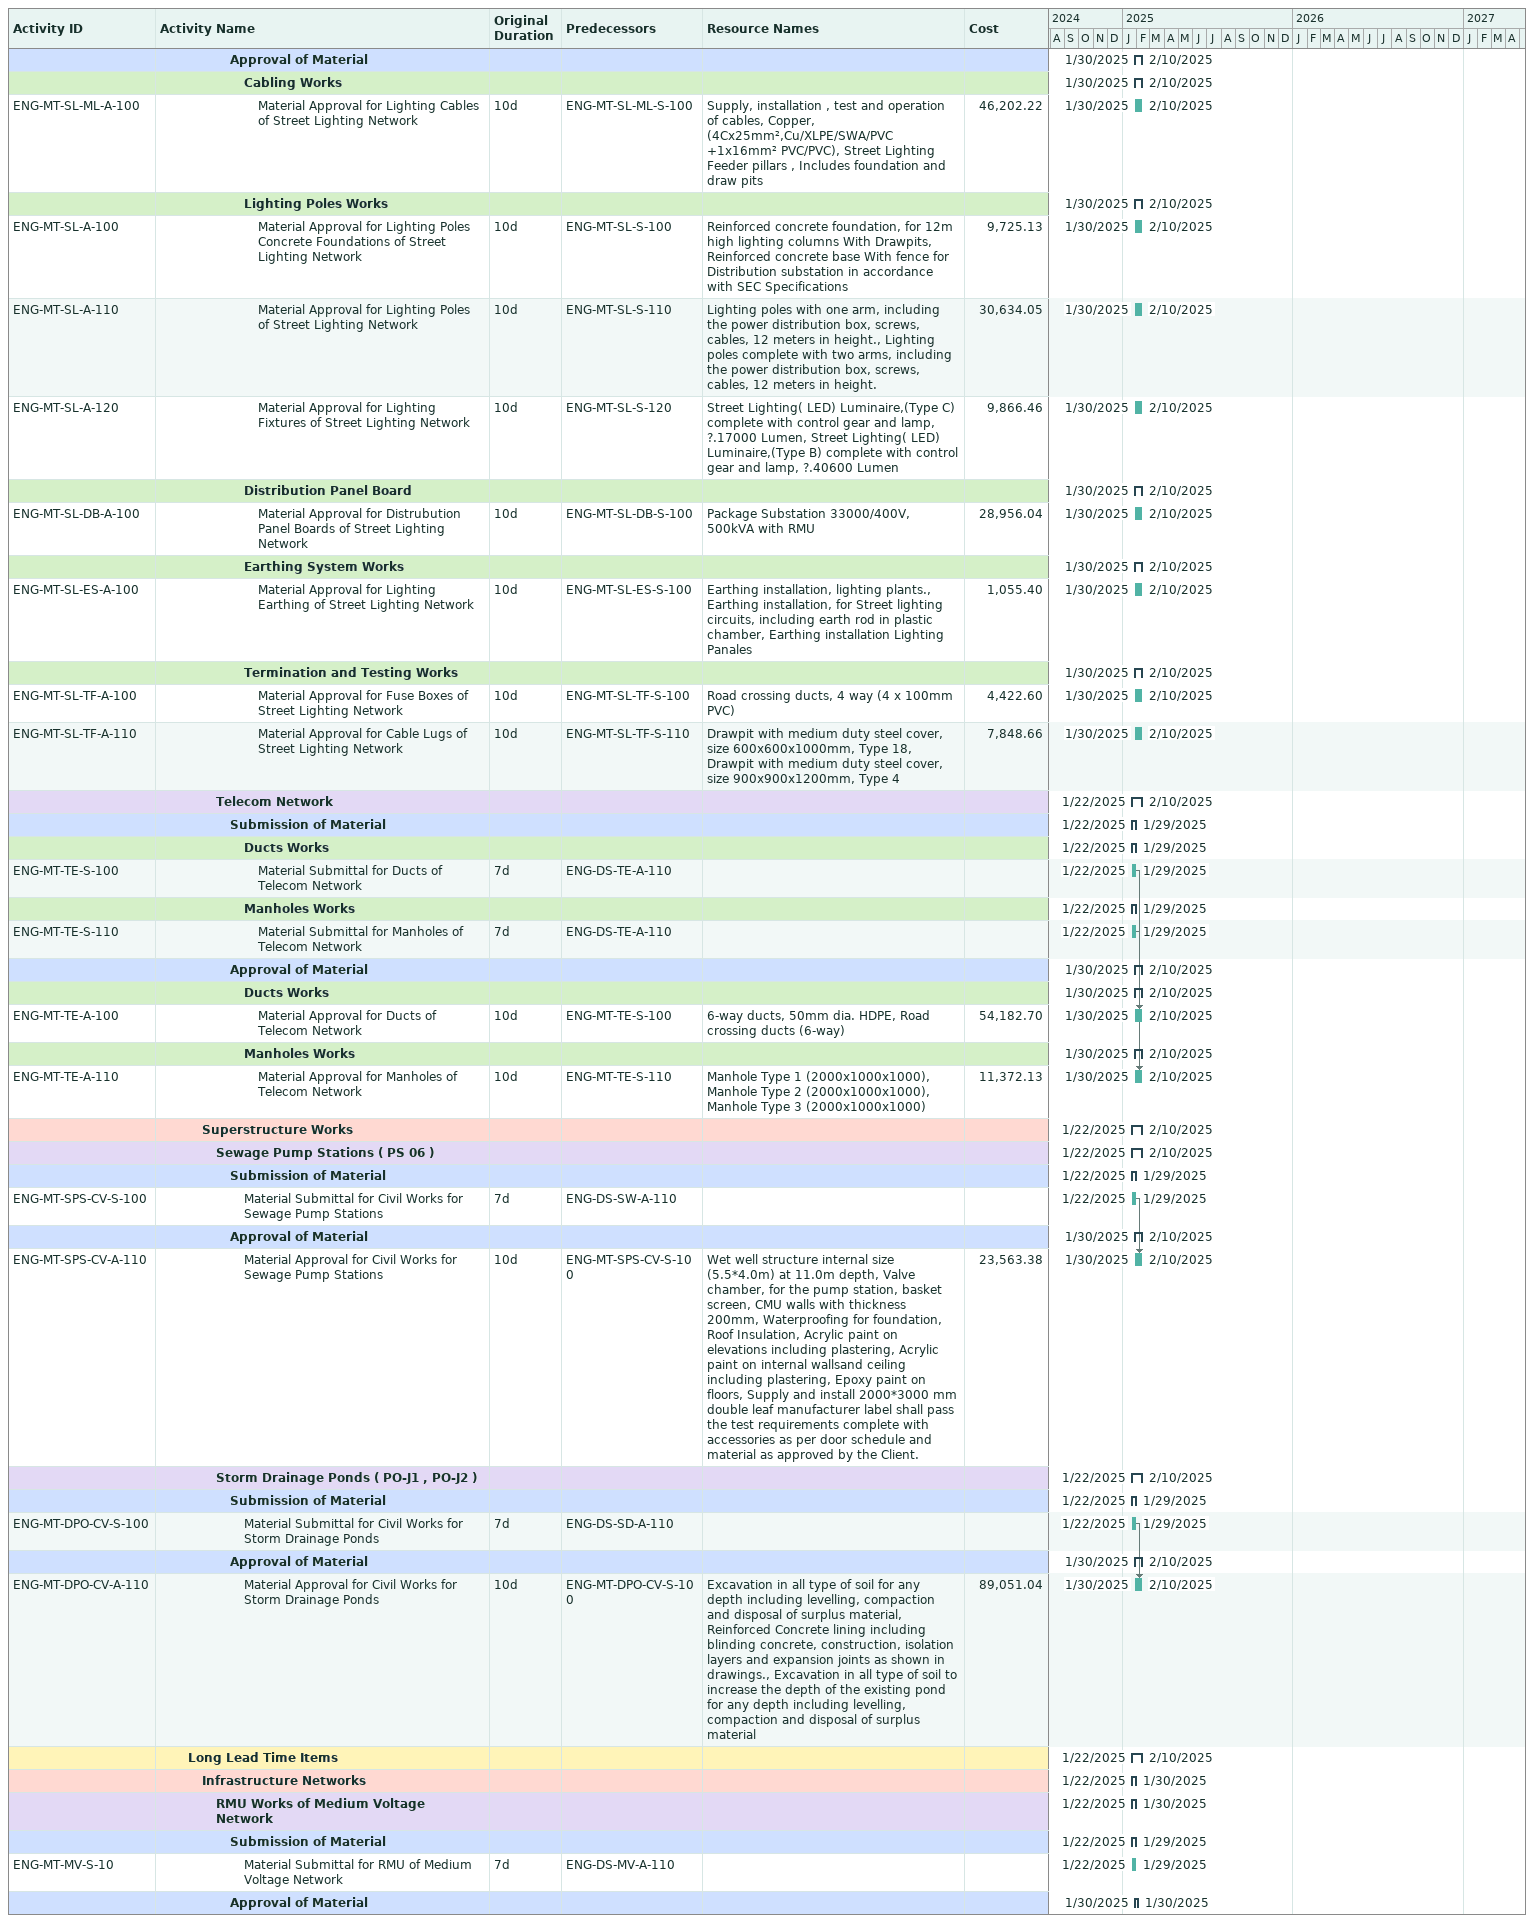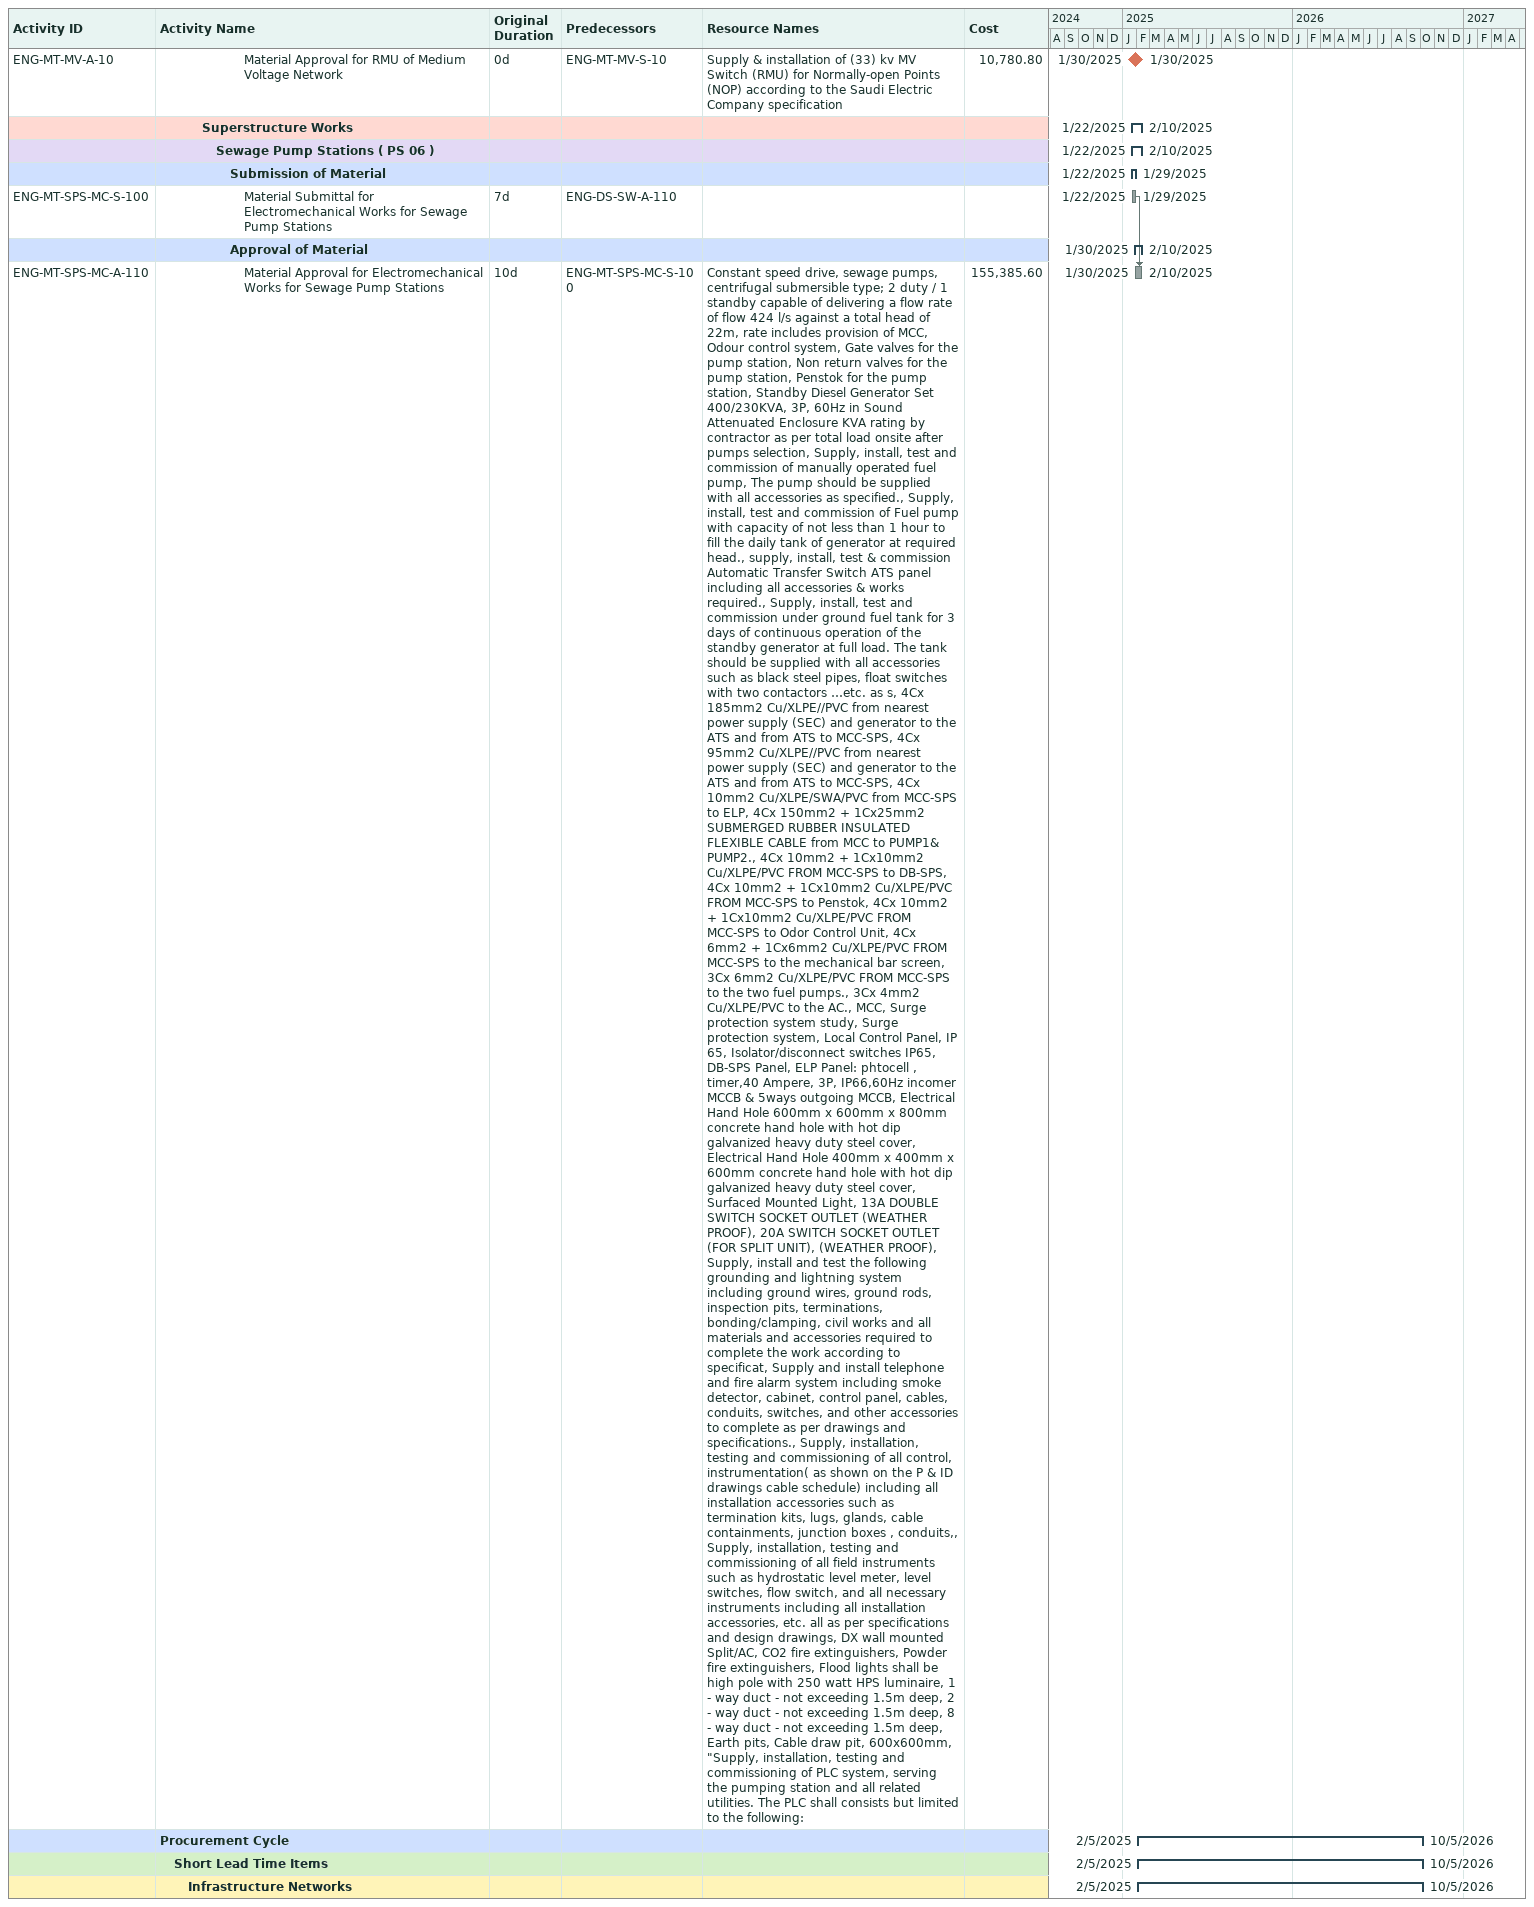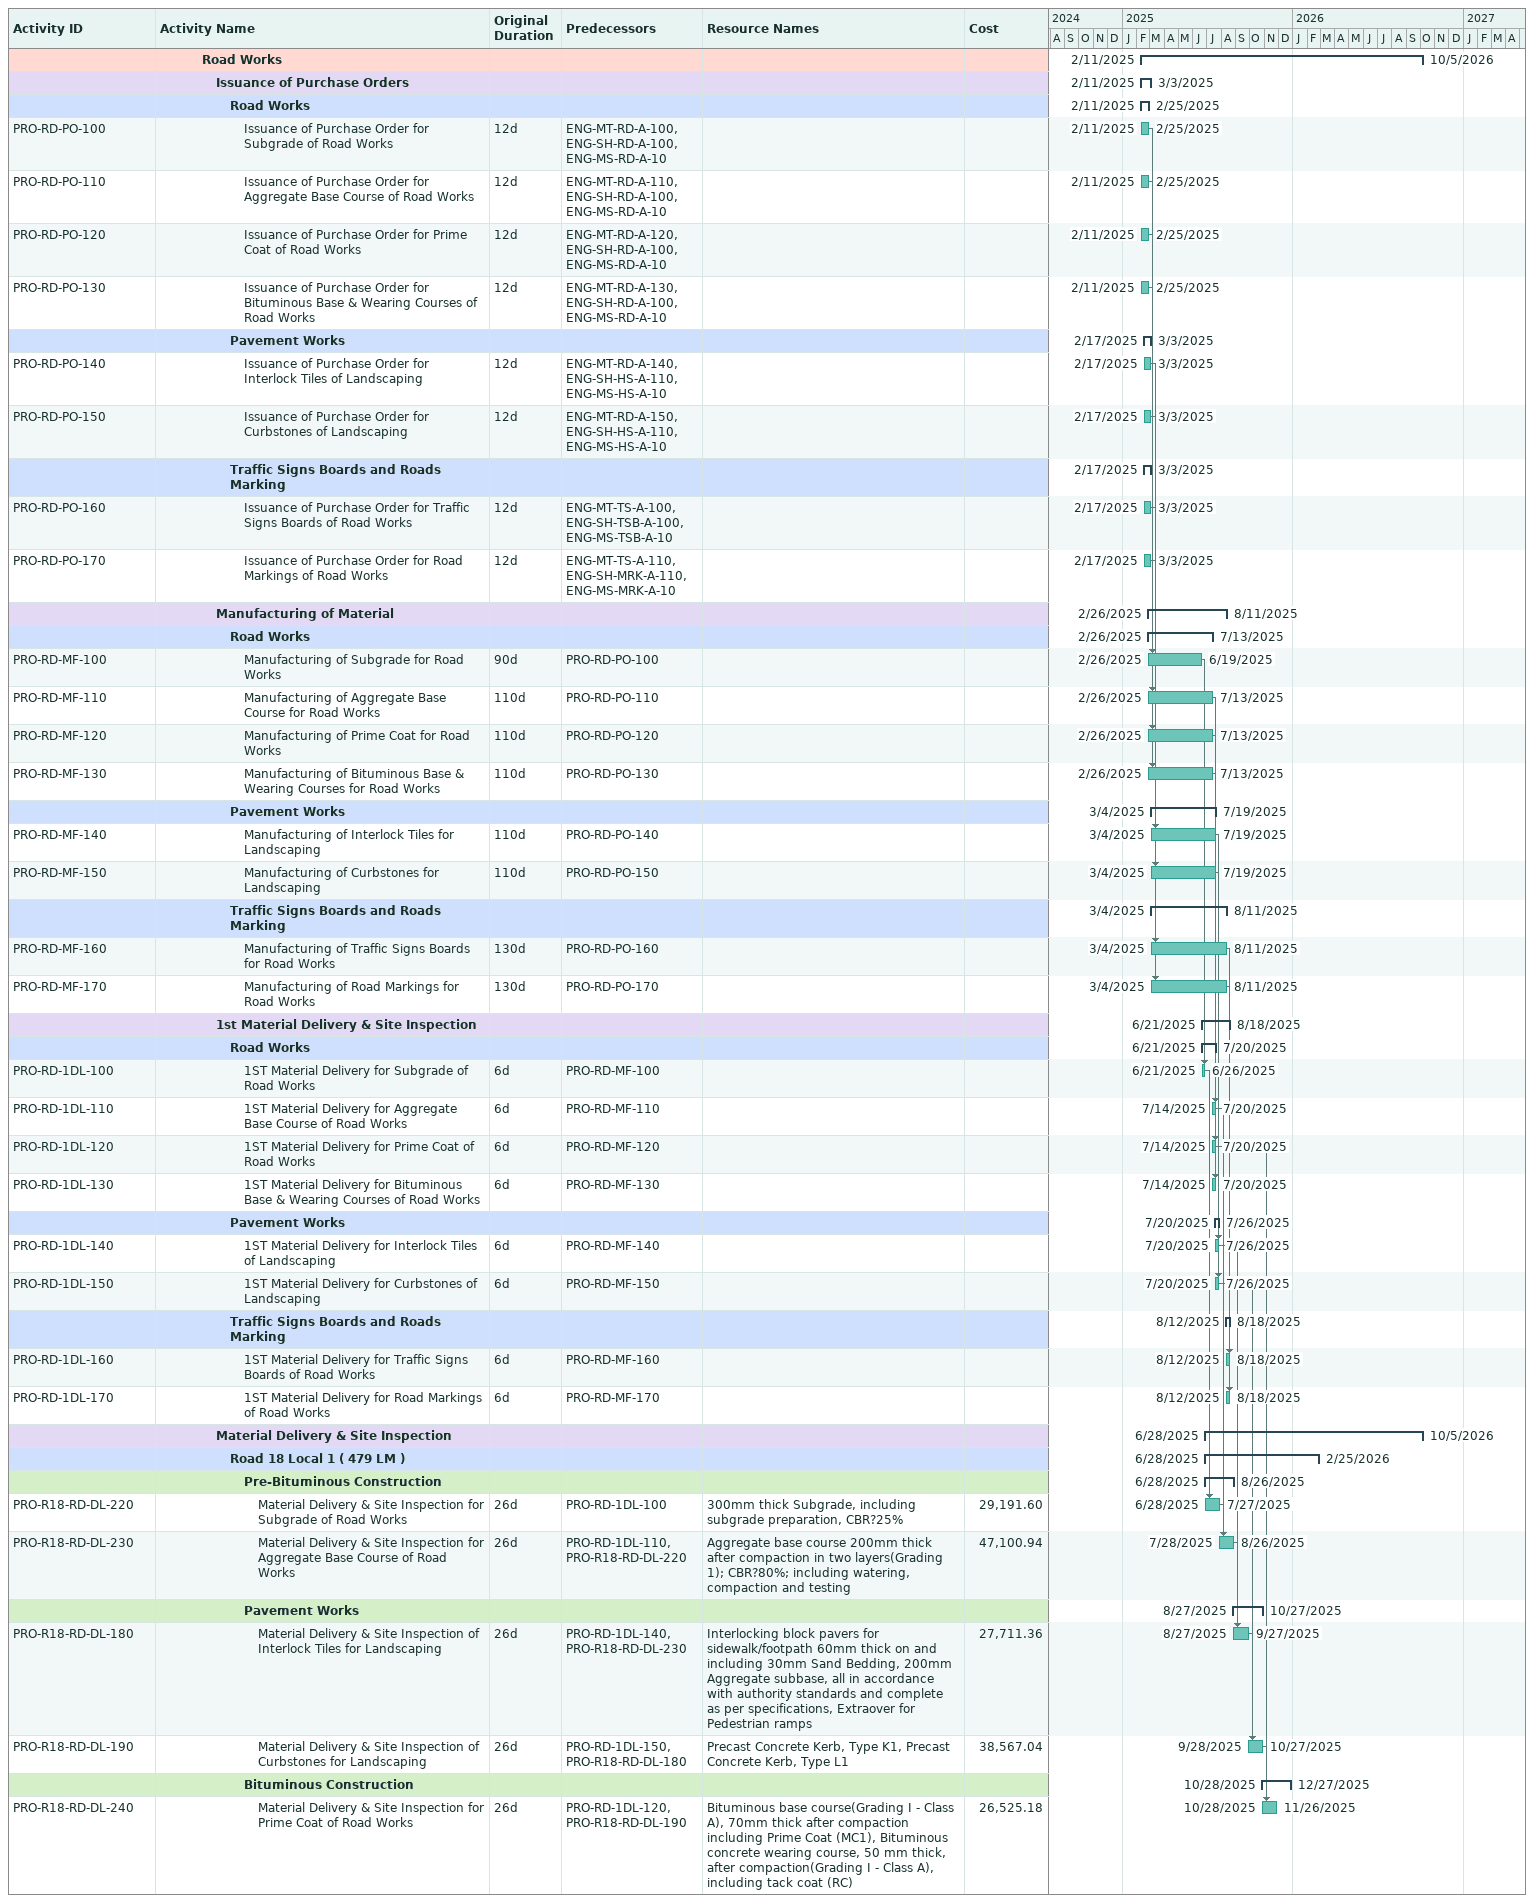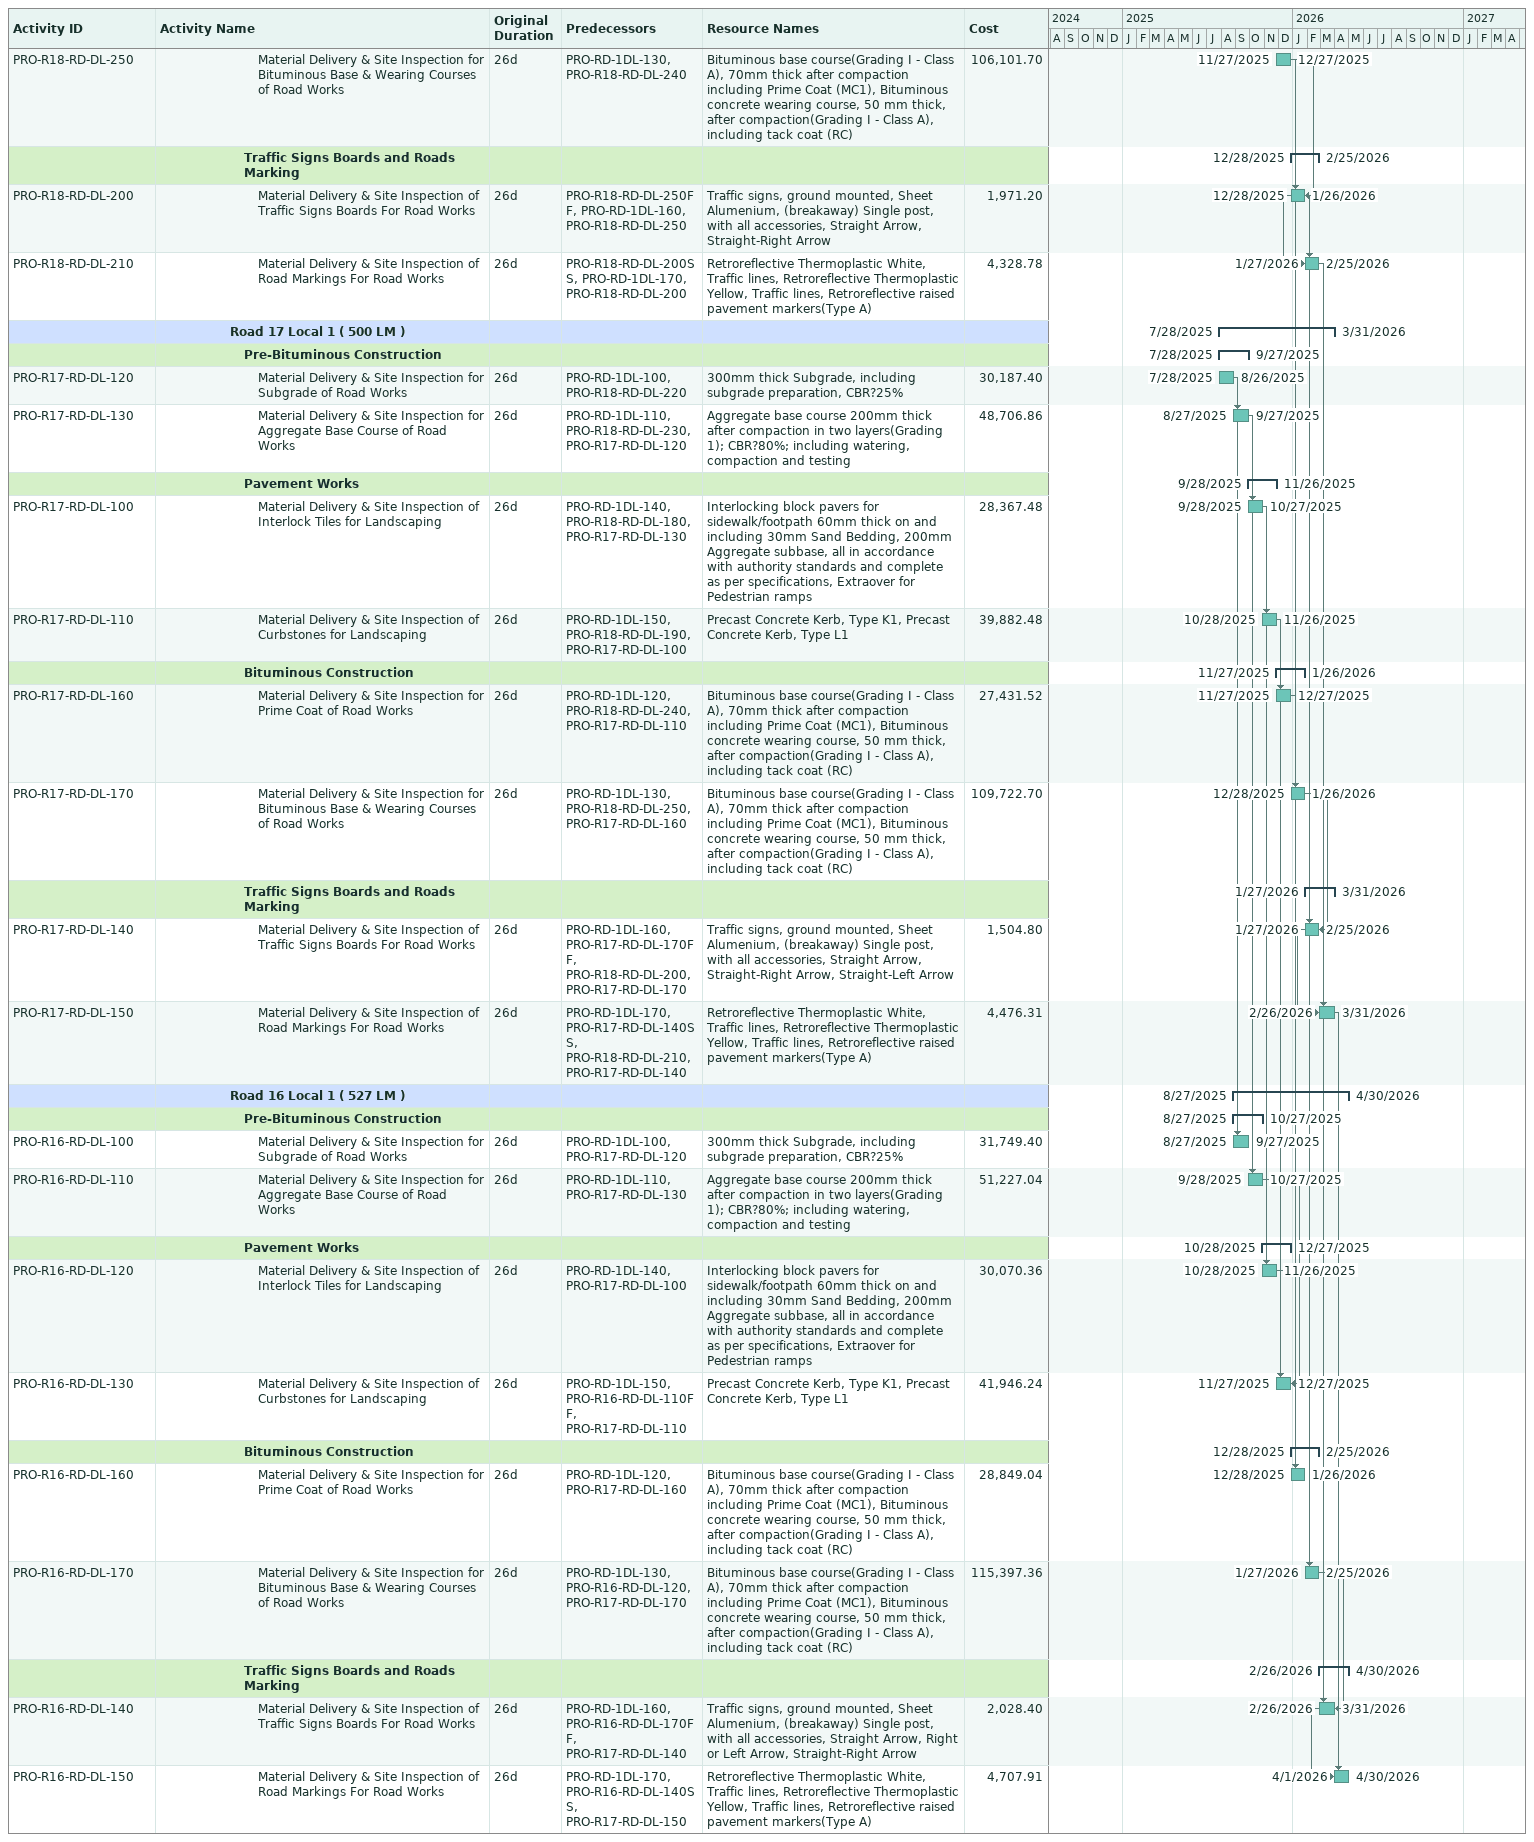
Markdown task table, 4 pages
| ID | Level | Task | Original duration | Start | Finish | Predecessors | Resources | Cost |
|---|---|---|---|---|---|---|---|---|
|  | 6 | **Approval of Material** |  | 2025-01-30 | 2025-02-10 |  |  |  |
|  | 7 | **Cabling Works** |  | 2025-01-30 | 2025-02-10 |  |  |  |
| ENG-MT-SL-ML-A-100 | 8 | Material Approval for Lighting Cables of Street Lighting Network | 10d | 2025-01-30 | 2025-02-10 | ENG-MT-SL-ML-S-100 | Supply, installation , test and operation of cables, Copper, (4Cx25mm²,Cu/XLPE/SWA/PVC +1x16mm² PVC/PVC), Street Lighting Feeder pillars , Includes foundation and draw pits | 46202.22 |
|  | 7 | **Lighting Poles Works** |  | 2025-01-30 | 2025-02-10 |  |  |  |
| ENG-MT-SL-A-100 | 8 | Material Approval for Lighting Poles Concrete Foundations of Street Lighting Network | 10d | 2025-01-30 | 2025-02-10 | ENG-MT-SL-S-100 | Reinforced concrete foundation, for 12m high lighting columns With Drawpits, Reinforced concrete base With fence for Distribution substation in accordance with SEC Specifications | 9725.13 |
| ENG-MT-SL-A-110 | 8 | Material Approval for Lighting Poles of Street Lighting Network | 10d | 2025-01-30 | 2025-02-10 | ENG-MT-SL-S-110 | Lighting poles with one arm, including the power distribution box, screws, cables, 12 meters in height., Lighting poles complete with two arms, including the power distribution box, screws, cables, 12 meters in height. | 30634.05 |
| ENG-MT-SL-A-120 | 8 | Material Approval for Lighting Fixtures of Street Lighting Network | 10d | 2025-01-30 | 2025-02-10 | ENG-MT-SL-S-120 | Street Lighting( LED) Luminaire,(Type C) complete with control gear and lamp, ?.17000 Lumen, Street Lighting( LED) Luminaire,(Type B) complete with control gear and lamp, ?.40600 Lumen | 9866.46 |
|  | 7 | **Distribution Panel Board** |  | 2025-01-30 | 2025-02-10 |  |  |  |
| ENG-MT-SL-DB-A-100 | 8 | Material Approval for Distrubution Panel Boards of Street Lighting Network | 10d | 2025-01-30 | 2025-02-10 | ENG-MT-SL-DB-S-100 | Package Substation 33000/400V, 500kVA with RMU | 28956.04 |
|  | 7 | **Earthing System Works** |  | 2025-01-30 | 2025-02-10 |  |  |  |
| ENG-MT-SL-ES-A-100 | 8 | Material Approval for Lighting Earthing of Street Lighting Network | 10d | 2025-01-30 | 2025-02-10 | ENG-MT-SL-ES-S-100 | Earthing installation, lighting plants., Earthing installation, for Street lighting circuits, including earth rod in plastic chamber, Earthing installation Lighting Panales | 1055.40 |
|  | 7 | **Termination and Testing Works** |  | 2025-01-30 | 2025-02-10 |  |  |  |
| ENG-MT-SL-TF-A-100 | 8 | Material Approval for Fuse Boxes of Street Lighting Network | 10d | 2025-01-30 | 2025-02-10 | ENG-MT-SL-TF-S-100 | Road crossing ducts, 4 way (4 x 100mm PVC) | 4422.60 |
| ENG-MT-SL-TF-A-110 | 8 | Material Approval for Cable Lugs of Street Lighting Network | 10d | 2025-01-30 | 2025-02-10 | ENG-MT-SL-TF-S-110 | Drawpit with medium duty steel cover, size 600x600x1000mm, Type 18, Drawpit with medium duty steel cover, size 900x900x1200mm, Type 4 | 7848.66 |
|  | 5 | **Telecom Network** |  | 2025-01-22 | 2025-02-10 |  |  |  |
|  | 6 | **Submission of Material** |  | 2025-01-22 | 2025-01-29 |  |  |  |
|  | 7 | **Ducts Works** |  | 2025-01-22 | 2025-01-29 |  |  |  |
| ENG-MT-TE-S-100 | 8 | Material Submittal for Ducts of Telecom Network | 7d | 2025-01-22 | 2025-01-29 | ENG-DS-TE-A-110 |  |  |
|  | 7 | **Manholes Works** |  | 2025-01-22 | 2025-01-29 |  |  |  |
| ENG-MT-TE-S-110 | 8 | Material Submittal for Manholes of Telecom Network | 7d | 2025-01-22 | 2025-01-29 | ENG-DS-TE-A-110 |  |  |
|  | 6 | **Approval of Material** |  | 2025-01-30 | 2025-02-10 |  |  |  |
|  | 7 | **Ducts Works** |  | 2025-01-30 | 2025-02-10 |  |  |  |
| ENG-MT-TE-A-100 | 8 | Material Approval for Ducts of Telecom Network | 10d | 2025-01-30 | 2025-02-10 | ENG-MT-TE-S-100 | 6-way ducts, 50mm dia. HDPE, Road crossing ducts (6-way) | 54182.70 |
|  | 7 | **Manholes Works** |  | 2025-01-30 | 2025-02-10 |  |  |  |
| ENG-MT-TE-A-110 | 8 | Material Approval for Manholes of Telecom Network | 10d | 2025-01-30 | 2025-02-10 | ENG-MT-TE-S-110 | Manhole Type 1 (2000x1000x1000), Manhole Type 2 (2000x1000x1000), Manhole Type 3 (2000x1000x1000) | 11372.13 |
|  | 4 | **Superstructure Works** |  | 2025-01-22 | 2025-02-10 |  |  |  |
|  | 5 | **Sewage Pump Stations ( PS 06 )** |  | 2025-01-22 | 2025-02-10 |  |  |  |
|  | 6 | **Submission of Material** |  | 2025-01-22 | 2025-01-29 |  |  |  |
| ENG-MT-SPS-CV-S-100 | 7 | Material Submittal for Civil Works for Sewage Pump Stations | 7d | 2025-01-22 | 2025-01-29 | ENG-DS-SW-A-110 |  |  |
|  | 6 | **Approval of Material** |  | 2025-01-30 | 2025-02-10 |  |  |  |
| ENG-MT-SPS-CV-A-110 | 7 | Material Approval for Civil Works for Sewage Pump Stations | 10d | 2025-01-30 | 2025-02-10 | ENG-MT-SPS-CV-S-100 | Wet well structure internal size (5.5*4.0m) at 11.0m depth, Valve chamber, for the pump station, basket screen, CMU walls with thickness 200mm, Waterproofing for foundation, Roof Insulation, Acrylic paint on elevations including plastering, Acrylic paint on internal wallsand ceiling including plastering, Epoxy paint on floors, Supply and install 2000*3000 mm double leaf manufacturer label shall pass the test requirements complete with accessories as per door schedule and material as approved by the Client. | 23563.38 |
|  | 5 | **Storm Drainage Ponds ( PO-J1 , PO-J2 )** |  | 2025-01-22 | 2025-02-10 |  |  |  |
|  | 6 | **Submission of Material** |  | 2025-01-22 | 2025-01-29 |  |  |  |
| ENG-MT-DPO-CV-S-100 | 7 | Material Submittal for Civil Works for Storm Drainage Ponds | 7d | 2025-01-22 | 2025-01-29 | ENG-DS-SD-A-110 |  |  |
|  | 6 | **Approval of Material** |  | 2025-01-30 | 2025-02-10 |  |  |  |
| ENG-MT-DPO-CV-A-110 | 7 | Material Approval for Civil Works for Storm Drainage Ponds | 10d | 2025-01-30 | 2025-02-10 | ENG-MT-DPO-CV-S-100 | Excavation in all type of soil for any depth including levelling, compaction and disposal of surplus material, Reinforced Concrete lining including blinding concrete, construction, isolation layers and expansion joints as shown in drawings., Excavation in all type of soil to increase the depth of the existing pond for any depth including levelling, compaction and disposal of surplus material | 89051.04 |
|  | 3 | **Long Lead Time Items** |  | 2025-01-22 | 2025-02-10 |  |  |  |
|  | 4 | **Infrastructure Networks** |  | 2025-01-22 | 2025-01-30 |  |  |  |
|  | 5 | **RMU Works of Medium Voltage Network** |  | 2025-01-22 | 2025-01-30 |  |  |  |
|  | 6 | **Submission of Material** |  | 2025-01-22 | 2025-01-29 |  |  |  |
| ENG-MT-MV-S-10 | 7 | Material Submittal for RMU of Medium Voltage Network | 7d | 2025-01-22 | 2025-01-29 | ENG-DS-MV-A-110 |  |  |
|  | 6 | **Approval of Material** |  | 2025-01-30 | 2025-01-30 |  |  |  |
| ENG-MT-MV-A-10 | 7 | Material Approval for RMU of Medium Voltage Network | 0d | 2025-01-30 | 2025-01-30 | ENG-MT-MV-S-10 | Supply & installation of (33) kv MV Switch (RMU) for Normally-open Points (NOP) according to the Saudi Electric Company specification | 10780.80 |
|  | 4 | **Superstructure Works** |  | 2025-01-22 | 2025-02-10 |  |  |  |
|  | 5 | **Sewage Pump Stations ( PS 06 )** |  | 2025-01-22 | 2025-02-10 |  |  |  |
|  | 6 | **Submission of Material** |  | 2025-01-22 | 2025-01-29 |  |  |  |
| ENG-MT-SPS-MC-S-100 | 7 | Material Submittal for Electromechanical Works for Sewage Pump Stations | 7d | 2025-01-22 | 2025-01-29 | ENG-DS-SW-A-110 |  |  |
|  | 6 | **Approval of Material** |  | 2025-01-30 | 2025-02-10 |  |  |  |
| ENG-MT-SPS-MC-A-110 | 7 | Material Approval for Electromechanical Works for Sewage Pump Stations | 10d | 2025-01-30 | 2025-02-10 | ENG-MT-SPS-MC-S-100 | Constant speed drive, sewage pumps, centrifugal submersible type; 2 duty / 1 standby capable of delivering a flow rate of flow 424 l/s against a total head of 22m, rate includes provision of MCC, Odour control system, Gate valves for the pump station, Non return valves for the pump station, Penstok for the pump station, Standby Diesel Generator Set 400/230KVA, 3P, 60Hz in Sound Attenuated Enclosure KVA rating by contractor as per total load onsite after pumps selection, Supply, install, test and commission of manually operated fuel pump, The pump should be supplied with all accessories as specified., Supply, install, test and commission of Fuel pump with capacity of not less than 1 hour to fill the daily tank of generator at required head., supply, install, test & commission Automatic Transfer Switch ATS panel including all accessories & works required., Supply, install, test and commission under ground fuel tank for 3 days of continuous operation of the standby generator at full load. The tank should be supplied with all accessories such as black steel pipes, float switches with two contactors …etc. as s, 4Cx 185mm2 Cu/XLPE//PVC from nearest power supply (SEC) and generator to the ATS and from ATS to MCC-SPS, 4Cx 95mm2 Cu/XLPE//PVC from nearest power supply (SEC) and generator to the ATS and from ATS to MCC-SPS, 4Cx 10mm2 Cu/XLPE/SWA/PVC from MCC-SPS to ELP, 4Cx 150mm2 + 1Cx25mm2 SUBMERGED RUBBER INSULATED FLEXIBLE CABLE from MCC to PUMP1& PUMP2., 4Cx 10mm2 + 1Cx10mm2 Cu/XLPE/PVC FROM MCC-SPS to DB-SPS, 4Cx 10mm2 + 1Cx10mm2 Cu/XLPE/PVC FROM MCC-SPS to Penstok, 4Cx 10mm2 + 1Cx10mm2 Cu/XLPE/PVC FROM MCC-SPS to Odor Control Unit, 4Cx 6mm2 + 1Cx6mm2 Cu/XLPE/PVC FROM MCC-SPS to the mechanical bar screen, 3Cx 6mm2 Cu/XLPE/PVC FROM MCC-SPS to the two fuel pumps., 3Cx 4mm2 Cu/XLPE/PVC to the AC., MCC, Surge protection system study, Surge protection system, Local Control Panel, IP 65, Isolator/disconnect switches IP65, DB-SPS Panel, ELP Panel: phtocell , timer,40 Ampere, 3P, IP66,60Hz incomer MCCB & 5ways outgoing MCCB, Electrical Hand Hole 600mm x 600mm x 800mm concrete hand hole with hot dip galvanized heavy duty steel cover, Electrical Hand Hole 400mm x 400mm x 600mm concrete hand hole with hot dip galvanized heavy duty steel cover, Surfaced Mounted Light, 13A DOUBLE SWITCH SOCKET OUTLET (WEATHER PROOF), 20A SWITCH SOCKET OUTLET (FOR SPLIT UNIT), (WEATHER PROOF), Supply, install and test the following grounding and lightning system including ground wires, ground rods, inspection pits, terminations, bonding/clamping, civil works and all materials and accessories required to complete the work according to specificat, Supply and install telephone and fire alarm system including smoke detector, cabinet, control panel, cables, conduits, switches, and other accessories to complete as per drawings and specifications., Supply, installation, testing and commissioning of all control, instrumentation( as shown on the P & ID drawings cable schedule) including all installation accessories such as termination kits, lugs, glands, cable containments, junction boxes , conduits,, Supply, installation, testing and commissioning of all field instruments such as hydrostatic level meter, level switches, flow switch, and all necessary instruments including all installation accessories, etc. all as per specifications and design drawings, DX wall mounted Split/AC, CO2 fire extinguishers, Powder fire extinguishers, Flood lights shall be high pole with 250 watt HPS luminaire, 1 - way duct - not exceeding 1.5m deep, 2 - way duct - not exceeding 1.5m deep, 8 - way duct - not exceeding 1.5m deep, Earth pits, Cable draw pit, 600x600mm, "Supply, installation, testing and commissioning of PLC system, serving the pumping station and all related utilities. The PLC shall consists but limited to the following: | 155385.60 |
|  | 1 | **Procurement Cycle** |  | 2025-02-05 | 2026-10-05 |  |  |  |
|  | 2 | **Short Lead Time Items** |  | 2025-02-05 | 2026-10-05 |  |  |  |
|  | 3 | **Infrastructure Networks** |  | 2025-02-05 | 2026-10-05 |  |  |  |
|  | 4 | **Road Works** |  | 2025-02-11 | 2026-10-05 |  |  |  |
|  | 5 | **Issuance of Purchase Orders** |  | 2025-02-11 | 2025-03-03 |  |  |  |
|  | 6 | **Road Works** |  | 2025-02-11 | 2025-02-25 |  |  |  |
| PRO-RD-PO-100 | 7 | Issuance of Purchase Order for Subgrade of Road Works | 12d | 2025-02-11 | 2025-02-25 | ENG-MT-RD-A-100, ENG-SH-RD-A-100, ENG-MS-RD-A-10 |  |  |
| PRO-RD-PO-110 | 7 | Issuance of Purchase Order for Aggregate Base Course of Road Works | 12d | 2025-02-11 | 2025-02-25 | ENG-MT-RD-A-110, ENG-SH-RD-A-100, ENG-MS-RD-A-10 |  |  |
| PRO-RD-PO-120 | 7 | Issuance of Purchase Order for Prime Coat of Road Works | 12d | 2025-02-11 | 2025-02-25 | ENG-MT-RD-A-120, ENG-SH-RD-A-100, ENG-MS-RD-A-10 |  |  |
| PRO-RD-PO-130 | 7 | Issuance of Purchase Order for Bituminous Base & Wearing Courses of Road Works | 12d | 2025-02-11 | 2025-02-25 | ENG-MT-RD-A-130, ENG-SH-RD-A-100, ENG-MS-RD-A-10 |  |  |
|  | 6 | **Pavement Works** |  | 2025-02-17 | 2025-03-03 |  |  |  |
| PRO-RD-PO-140 | 7 | Issuance of Purchase Order for Interlock Tiles of Landscaping | 12d | 2025-02-17 | 2025-03-03 | ENG-MT-RD-A-140, ENG-SH-HS-A-110, ENG-MS-HS-A-10 |  |  |
| PRO-RD-PO-150 | 7 | Issuance of Purchase Order for Curbstones of Landscaping | 12d | 2025-02-17 | 2025-03-03 | ENG-MT-RD-A-150, ENG-SH-HS-A-110, ENG-MS-HS-A-10 |  |  |
|  | 6 | **Traffic Signs Boards and Roads Marking** |  | 2025-02-17 | 2025-03-03 |  |  |  |
| PRO-RD-PO-160 | 7 | Issuance of Purchase Order for Traffic Signs Boards of Road Works | 12d | 2025-02-17 | 2025-03-03 | ENG-MT-TS-A-100, ENG-SH-TSB-A-100, ENG-MS-TSB-A-10 |  |  |
| PRO-RD-PO-170 | 7 | Issuance of Purchase Order for Road Markings of Road Works | 12d | 2025-02-17 | 2025-03-03 | ENG-MT-TS-A-110, ENG-SH-MRK-A-110, ENG-MS-MRK-A-10 |  |  |
|  | 5 | **Manufacturing of Material** |  | 2025-02-26 | 2025-08-11 |  |  |  |
|  | 6 | **Road Works** |  | 2025-02-26 | 2025-07-13 |  |  |  |
| PRO-RD-MF-100 | 7 | Manufacturing of Subgrade for Road Works | 90d | 2025-02-26 | 2025-06-19 | PRO-RD-PO-100 |  |  |
| PRO-RD-MF-110 | 7 | Manufacturing of Aggregate Base Course for Road Works | 110d | 2025-02-26 | 2025-07-13 | PRO-RD-PO-110 |  |  |
| PRO-RD-MF-120 | 7 | Manufacturing of Prime Coat for Road Works | 110d | 2025-02-26 | 2025-07-13 | PRO-RD-PO-120 |  |  |
| PRO-RD-MF-130 | 7 | Manufacturing of Bituminous Base & Wearing Courses for Road Works | 110d | 2025-02-26 | 2025-07-13 | PRO-RD-PO-130 |  |  |
|  | 6 | **Pavement Works** |  | 2025-03-04 | 2025-07-19 |  |  |  |
| PRO-RD-MF-140 | 7 | Manufacturing of Interlock Tiles for Landscaping | 110d | 2025-03-04 | 2025-07-19 | PRO-RD-PO-140 |  |  |
| PRO-RD-MF-150 | 7 | Manufacturing of Curbstones for Landscaping | 110d | 2025-03-04 | 2025-07-19 | PRO-RD-PO-150 |  |  |
|  | 6 | **Traffic Signs Boards and Roads Marking** |  | 2025-03-04 | 2025-08-11 |  |  |  |
| PRO-RD-MF-160 | 7 | Manufacturing of Traffic Signs Boards for Road Works | 130d | 2025-03-04 | 2025-08-11 | PRO-RD-PO-160 |  |  |
| PRO-RD-MF-170 | 7 | Manufacturing of Road Markings for Road Works | 130d | 2025-03-04 | 2025-08-11 | PRO-RD-PO-170 |  |  |
|  | 5 | **1st Material Delivery & Site Inspection** |  | 2025-06-21 | 2025-08-18 |  |  |  |
|  | 6 | **Road Works** |  | 2025-06-21 | 2025-07-20 |  |  |  |
| PRO-RD-1DL-100 | 7 | 1ST Material Delivery for Subgrade of Road Works | 6d | 2025-06-21 | 2025-06-26 | PRO-RD-MF-100 |  |  |
| PRO-RD-1DL-110 | 7 | 1ST Material Delivery for Aggregate Base Course of Road Works | 6d | 2025-07-14 | 2025-07-20 | PRO-RD-MF-110 |  |  |
| PRO-RD-1DL-120 | 7 | 1ST Material Delivery for Prime Coat of Road Works | 6d | 2025-07-14 | 2025-07-20 | PRO-RD-MF-120 |  |  |
| PRO-RD-1DL-130 | 7 | 1ST Material Delivery for Bituminous Base & Wearing Courses of Road Works | 6d | 2025-07-14 | 2025-07-20 | PRO-RD-MF-130 |  |  |
|  | 6 | **Pavement Works** |  | 2025-07-20 | 2025-07-26 |  |  |  |
| PRO-RD-1DL-140 | 7 | 1ST Material Delivery for Interlock Tiles of Landscaping | 6d | 2025-07-20 | 2025-07-26 | PRO-RD-MF-140 |  |  |
| PRO-RD-1DL-150 | 7 | 1ST Material Delivery for Curbstones of Landscaping | 6d | 2025-07-20 | 2025-07-26 | PRO-RD-MF-150 |  |  |
|  | 6 | **Traffic Signs Boards and Roads Marking** |  | 2025-08-12 | 2025-08-18 |  |  |  |
| PRO-RD-1DL-160 | 7 | 1ST Material Delivery for Traffic Signs Boards of Road Works | 6d | 2025-08-12 | 2025-08-18 | PRO-RD-MF-160 |  |  |
| PRO-RD-1DL-170 | 7 | 1ST Material Delivery for Road Markings of Road Works | 6d | 2025-08-12 | 2025-08-18 | PRO-RD-MF-170 |  |  |
|  | 5 | **Material Delivery & Site Inspection** |  | 2025-06-28 | 2026-10-05 |  |  |  |
|  | 6 | **Road 18 Local 1 ( 479 LM )** |  | 2025-06-28 | 2026-02-25 |  |  |  |
|  | 7 | **Pre-Bituminous Construction** |  | 2025-06-28 | 2025-08-26 |  |  |  |
| PRO-R18-RD-DL-220 | 8 | Material Delivery & Site Inspection for Subgrade of Road Works | 26d | 2025-06-28 | 2025-07-27 | PRO-RD-1DL-100 | 300mm thick Subgrade, including subgrade preparation, CBR?25% | 29191.60 |
| PRO-R18-RD-DL-230 | 8 | Material Delivery & Site Inspection for Aggregate Base Course of Road Works | 26d | 2025-07-28 | 2025-08-26 | PRO-RD-1DL-110, PRO-R18-RD-DL-220 | Aggregate base course 200mm thick after compaction in two layers(Grading 1); CBR?80%; including watering, compaction and testing | 47100.94 |
|  | 7 | **Pavement Works** |  | 2025-08-27 | 2025-10-27 |  |  |  |
| PRO-R18-RD-DL-180 | 8 | Material Delivery & Site Inspection of Interlock Tiles for Landscaping | 26d | 2025-08-27 | 2025-09-27 | PRO-RD-1DL-140, PRO-R18-RD-DL-230 | Interlocking block pavers for sidewalk/footpath 60mm thick on and including 30mm Sand Bedding, 200mm Aggregate subbase, all in accordance with authority standards and complete as per specifications, Extraover for Pedestrian ramps | 27711.36 |
| PRO-R18-RD-DL-190 | 8 | Material Delivery & Site Inspection of Curbstones for Landscaping | 26d | 2025-09-28 | 2025-10-27 | PRO-RD-1DL-150, PRO-R18-RD-DL-180 | Precast Concrete Kerb, Type K1, Precast Concrete Kerb, Type L1 | 38567.04 |
|  | 7 | **Bituminous Construction** |  | 2025-10-28 | 2025-12-27 |  |  |  |
| PRO-R18-RD-DL-240 | 8 | Material Delivery & Site Inspection for Prime Coat of Road Works | 26d | 2025-10-28 | 2025-11-26 | PRO-RD-1DL-120, PRO-R18-RD-DL-190 | Bituminous base course(Grading I - Class A), 70mm thick after compaction including Prime Coat (MC1), Bituminous concrete wearing course, 50 mm thick, after compaction(Grading I - Class A), including tack coat (RC) | 26525.18 |
| PRO-R18-RD-DL-250 | 8 | Material Delivery & Site Inspection for Bituminous Base & Wearing Courses of Road Works | 26d | 2025-11-27 | 2025-12-27 | PRO-RD-1DL-130, PRO-R18-RD-DL-240 | Bituminous base course(Grading I - Class A), 70mm thick after compaction including Prime Coat (MC1), Bituminous concrete wearing course, 50 mm thick, after compaction(Grading I - Class A), including tack coat (RC) | 106101.70 |
|  | 7 | **Traffic Signs Boards and Roads Marking** |  | 2025-12-28 | 2026-02-25 |  |  |  |
| PRO-R18-RD-DL-200 | 8 | Material Delivery & Site Inspection of Traffic Signs Boards For Road Works | 26d | 2025-12-28 | 2026-01-26 | PRO-R18-RD-DL-250FF, PRO-RD-1DL-160, PRO-R18-RD-DL-250 | Traffic signs, ground mounted, Sheet Alumenium, (breakaway) Single post, with all accessories, Straight Arrow, Straight-Right Arrow | 1971.20 |
| PRO-R18-RD-DL-210 | 8 | Material Delivery & Site Inspection of Road Markings For Road Works | 26d | 2026-01-27 | 2026-02-25 | PRO-R18-RD-DL-200SS, PRO-RD-1DL-170, PRO-R18-RD-DL-200 | Retroreflective Thermoplastic White, Traffic lines, Retroreflective Thermoplastic Yellow, Traffic lines, Retroreflective raised pavement markers(Type A) | 4328.78 |
|  | 6 | **Road 17 Local 1 ( 500 LM )** |  | 2025-07-28 | 2026-03-31 |  |  |  |
|  | 7 | **Pre-Bituminous Construction** |  | 2025-07-28 | 2025-09-27 |  |  |  |
| PRO-R17-RD-DL-120 | 8 | Material Delivery & Site Inspection for Subgrade of Road Works | 26d | 2025-07-28 | 2025-08-26 | PRO-RD-1DL-100, PRO-R18-RD-DL-220 | 300mm thick Subgrade, including subgrade preparation, CBR?25% | 30187.40 |
| PRO-R17-RD-DL-130 | 8 | Material Delivery & Site Inspection for Aggregate Base Course of Road Works | 26d | 2025-08-27 | 2025-09-27 | PRO-RD-1DL-110, PRO-R18-RD-DL-230, PRO-R17-RD-DL-120 | Aggregate base course 200mm thick after compaction in two layers(Grading 1); CBR?80%; including watering, compaction and testing | 48706.86 |
|  | 7 | **Pavement Works** |  | 2025-09-28 | 2025-11-26 |  |  |  |
| PRO-R17-RD-DL-100 | 8 | Material Delivery & Site Inspection of Interlock Tiles for Landscaping | 26d | 2025-09-28 | 2025-10-27 | PRO-RD-1DL-140, PRO-R18-RD-DL-180, PRO-R17-RD-DL-130 | Interlocking block pavers for sidewalk/footpath 60mm thick on and including 30mm Sand Bedding, 200mm Aggregate subbase, all in accordance with authority standards and complete as per specifications, Extraover for Pedestrian ramps | 28367.48 |
| PRO-R17-RD-DL-110 | 8 | Material Delivery & Site Inspection of Curbstones for Landscaping | 26d | 2025-10-28 | 2025-11-26 | PRO-RD-1DL-150, PRO-R18-RD-DL-190, PRO-R17-RD-DL-100 | Precast Concrete Kerb, Type K1, Precast Concrete Kerb, Type L1 | 39882.48 |
|  | 7 | **Bituminous Construction** |  | 2025-11-27 | 2026-01-26 |  |  |  |
| PRO-R17-RD-DL-160 | 8 | Material Delivery & Site Inspection for Prime Coat of Road Works | 26d | 2025-11-27 | 2025-12-27 | PRO-RD-1DL-120, PRO-R18-RD-DL-240, PRO-R17-RD-DL-110 | Bituminous base course(Grading I - Class A), 70mm thick after compaction including Prime Coat (MC1), Bituminous concrete wearing course, 50 mm thick, after compaction(Grading I - Class A), including tack coat (RC) | 27431.52 |
| PRO-R17-RD-DL-170 | 8 | Material Delivery & Site Inspection for Bituminous Base & Wearing Courses of Road Works | 26d | 2025-12-28 | 2026-01-26 | PRO-RD-1DL-130, PRO-R18-RD-DL-250, PRO-R17-RD-DL-160 | Bituminous base course(Grading I - Class A), 70mm thick after compaction including Prime Coat (MC1), Bituminous concrete wearing course, 50 mm thick, after compaction(Grading I - Class A), including tack coat (RC) | 109722.70 |
|  | 7 | **Traffic Signs Boards and Roads Marking** |  | 2026-01-27 | 2026-03-31 |  |  |  |
| PRO-R17-RD-DL-140 | 8 | Material Delivery & Site Inspection of Traffic Signs Boards For Road Works | 26d | 2026-01-27 | 2026-02-25 | PRO-RD-1DL-160, PRO-R17-RD-DL-170FF, PRO-R18-RD-DL-200, PRO-R17-RD-DL-170 | Traffic signs, ground mounted, Sheet Alumenium, (breakaway) Single post, with all accessories, Straight Arrow, Straight-Right Arrow, Straight-Left Arrow | 1504.80 |
| PRO-R17-RD-DL-150 | 8 | Material Delivery & Site Inspection of Road Markings For Road Works | 26d | 2026-02-26 | 2026-03-31 | PRO-RD-1DL-170, PRO-R17-RD-DL-140SS, PRO-R18-RD-DL-210, PRO-R17-RD-DL-140 | Retroreflective Thermoplastic White, Traffic lines, Retroreflective Thermoplastic Yellow, Traffic lines, Retroreflective raised pavement markers(Type A) | 4476.31 |
|  | 6 | **Road 16 Local 1 ( 527 LM )** |  | 2025-08-27 | 2026-04-30 |  |  |  |
|  | 7 | **Pre-Bituminous Construction** |  | 2025-08-27 | 2025-10-27 |  |  |  |
| PRO-R16-RD-DL-100 | 8 | Material Delivery & Site Inspection for Subgrade of Road Works | 26d | 2025-08-27 | 2025-09-27 | PRO-RD-1DL-100, PRO-R17-RD-DL-120 | 300mm thick Subgrade, including subgrade preparation, CBR?25% | 31749.40 |
| PRO-R16-RD-DL-110 | 8 | Material Delivery & Site Inspection for Aggregate Base Course of Road Works | 26d | 2025-09-28 | 2025-10-27 | PRO-RD-1DL-110, PRO-R17-RD-DL-130 | Aggregate base course 200mm thick after compaction in two layers(Grading 1); CBR?80%; including watering, compaction and testing | 51227.04 |
|  | 7 | **Pavement Works** |  | 2025-10-28 | 2025-12-27 |  |  |  |
| PRO-R16-RD-DL-120 | 8 | Material Delivery & Site Inspection of Interlock Tiles for Landscaping | 26d | 2025-10-28 | 2025-11-26 | PRO-RD-1DL-140, PRO-R17-RD-DL-100 | Interlocking block pavers for sidewalk/footpath 60mm thick on and including 30mm Sand Bedding, 200mm Aggregate subbase, all in accordance with authority standards and complete as per specifications, Extraover for Pedestrian ramps | 30070.36 |
| PRO-R16-RD-DL-130 | 8 | Material Delivery & Site Inspection of Curbstones for Landscaping | 26d | 2025-11-27 | 2025-12-27 | PRO-RD-1DL-150, PRO-R16-RD-DL-110FF, PRO-R17-RD-DL-110 | Precast Concrete Kerb, Type K1, Precast Concrete Kerb, Type L1 | 41946.24 |
|  | 7 | **Bituminous Construction** |  | 2025-12-28 | 2026-02-25 |  |  |  |
| PRO-R16-RD-DL-160 | 8 | Material Delivery & Site Inspection for Prime Coat of Road Works | 26d | 2025-12-28 | 2026-01-26 | PRO-RD-1DL-120, PRO-R17-RD-DL-160 | Bituminous base course(Grading I - Class A), 70mm thick after compaction including Prime Coat (MC1), Bituminous concrete wearing course, 50 mm thick, after compaction(Grading I - Class A), including tack coat (RC) | 28849.04 |
| PRO-R16-RD-DL-170 | 8 | Material Delivery & Site Inspection for Bituminous Base & Wearing Courses of Road Works | 26d | 2026-01-27 | 2026-02-25 | PRO-RD-1DL-130, PRO-R16-RD-DL-120, PRO-R17-RD-DL-170 | Bituminous base course(Grading I - Class A), 70mm thick after compaction including Prime Coat (MC1), Bituminous concrete wearing course, 50 mm thick, after compaction(Grading I - Class A), including tack coat (RC) | 115397.36 |
|  | 7 | **Traffic Signs Boards and Roads Marking** |  | 2026-02-26 | 2026-04-30 |  |  |  |
| PRO-R16-RD-DL-140 | 8 | Material Delivery & Site Inspection of Traffic Signs Boards For Road Works | 26d | 2026-02-26 | 2026-03-31 | PRO-RD-1DL-160, PRO-R16-RD-DL-170FF, PRO-R17-RD-DL-140 | Traffic signs, ground mounted, Sheet Alumenium, (breakaway) Single post, with all accessories, Straight Arrow, Right or Left Arrow, Straight-Right Arrow | 2028.40 |
| PRO-R16-RD-DL-150 | 8 | Material Delivery & Site Inspection of Road Markings For Road Works | 26d | 2026-04-01 | 2026-04-30 | PRO-RD-1DL-170, PRO-R16-RD-DL-140SS, PRO-R17-RD-DL-150 | Retroreflective Thermoplastic White, Traffic lines, Retroreflective Thermoplastic Yellow, Traffic lines, Retroreflective raised pavement markers(Type A) | 4707.91 |
